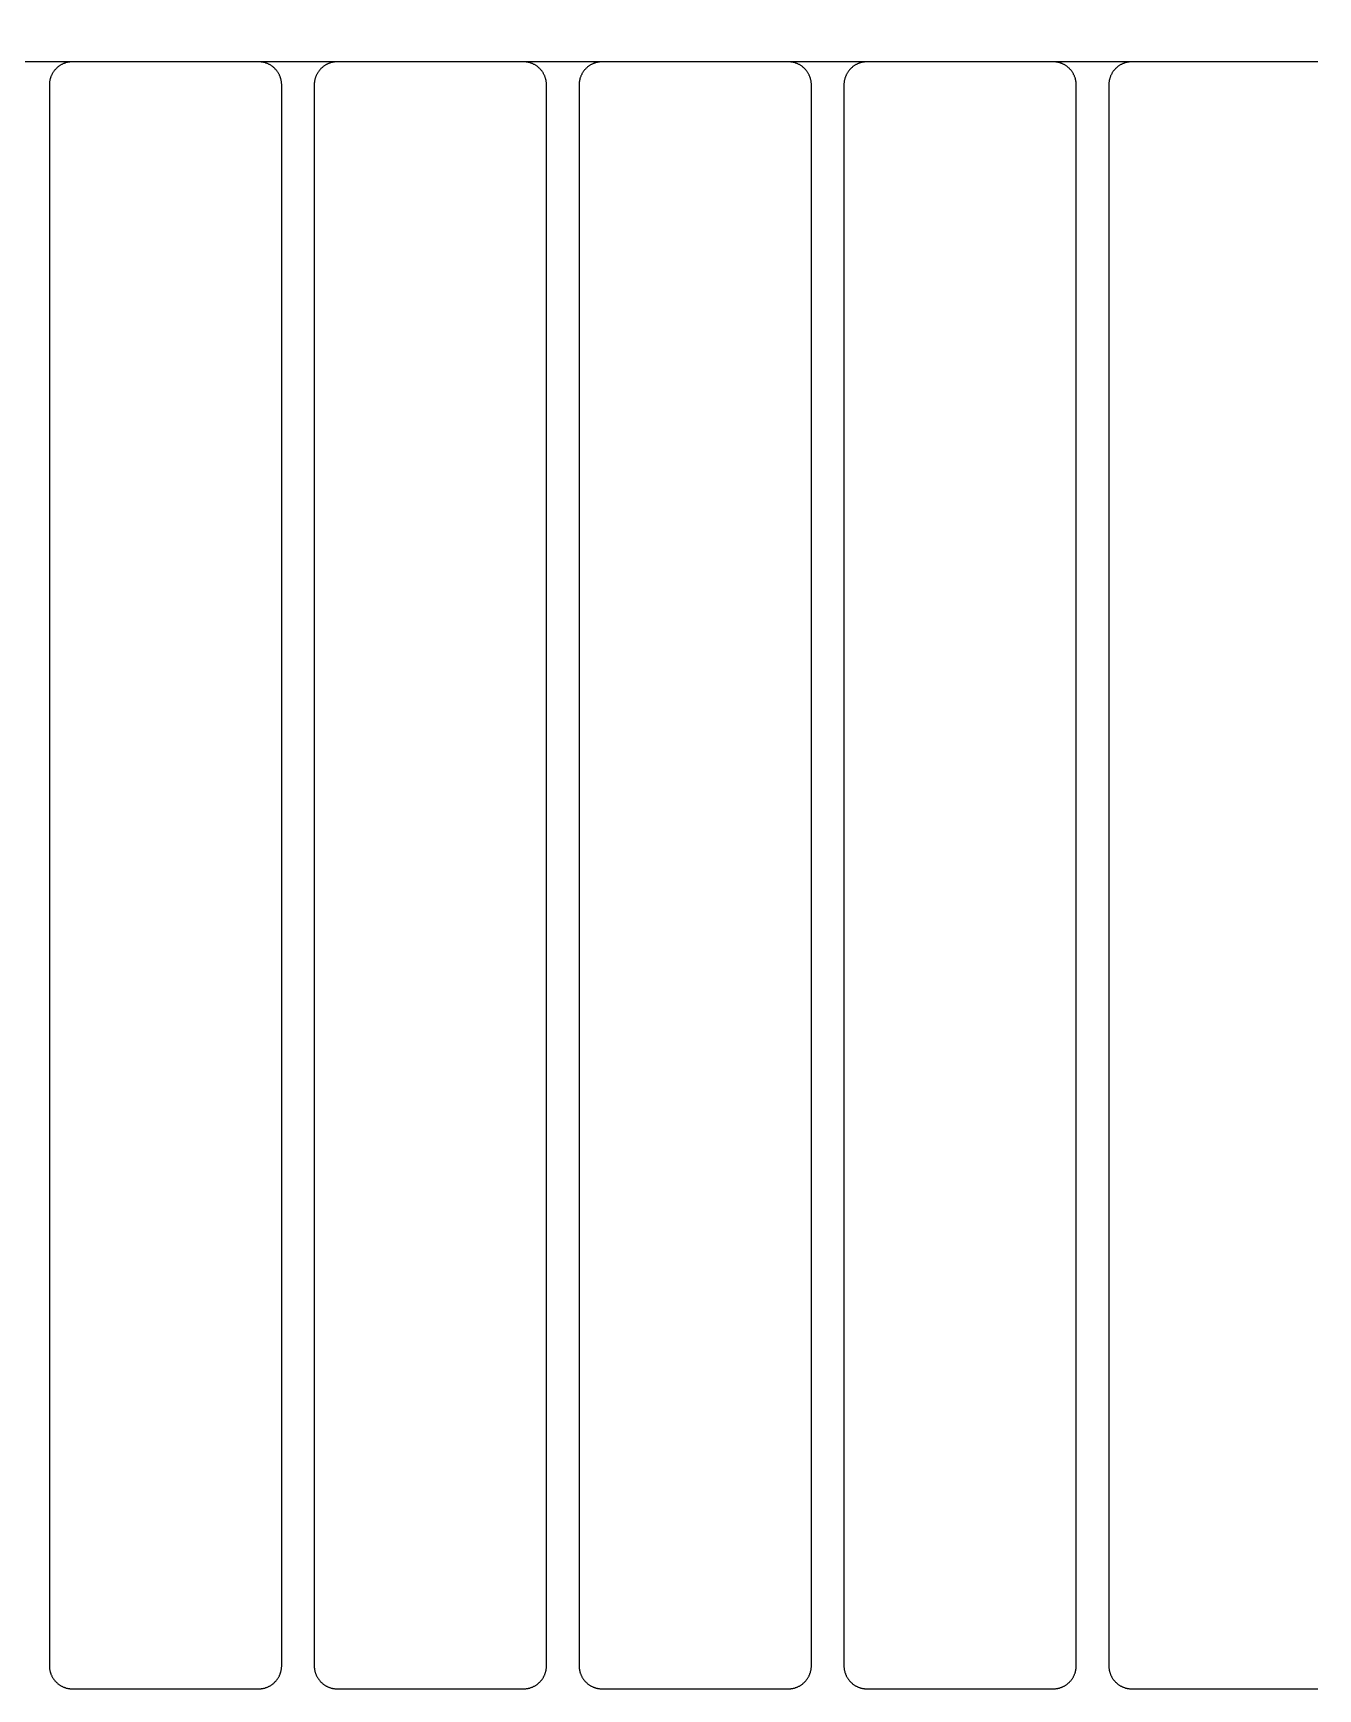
# Model space of a CAD drawing. Header units: millimetres. Extents: x -58335 to 291665, y -66693 to 213307.
# Drawn here: x 180191.9 to 180468.4, y -16251.8 to -15895.7 of the extents above; entities that cross this region are included whole.
import ezdxf

# ---------------------------------------------------------------- set-up
doc = ezdxf.new("R2010")
doc.units = ezdxf.units.MM
doc.header["$LTSCALE"] = 1000
for name, color, linetype in [('X-SITE$0$-MY-녹지', 254, 'Continuous'), ('X-SITE$0$-MY-시설선', 254, 'Continuous'), ('X-SITE$0$-MY-시설선 wood', 254, 'Continuous')]:
    doc.layers.add(name, color=color, linetype=linetype)
pattern_1 = [(0, (-29382.5, 14650.24), (317.5, 317.5), [158.75, -476.25]), (90, (-29303.13, 14570.87), (-317.5, 317.5), [158.75, -476.25])]

# ---------------------------------------------------------------- blocks, each defined once
blk = doc.blocks.new('X-SITE$0$GPSP-100')
at = {"layer": 'X-SITE$0$-MY-시설선'}
for points in [[(1926.22, -750), (1942.78, -750)], [(1983.22, -750), (1999.78, -750)], [(2040.22, -750), (2056.78, -750)], [(2097.22, -750), (2113.78, -750)], [(2154.22, -750), (2170.78, -750)]]:
    blk.add_lwpolyline(points, dxfattribs=at)
at = {"layer": 'X-SITE$0$-MY-시설선 wood'}
for points in [[(1886, -750), (1926, -750)], [(1926, -750), (1926.11, -750), (1926.22, -750), (1926.34, -750.01), (1926.45, -750.02), (1926.56, -750.03), (1926.68, -750.05), (1926.79, -750.06), (1926.91, -750.08), (1927.03, -750.11), (1927.14, -750.13), (1927.26, -750.16), (1927.38, -750.19), (1927.49, -750.23), (1927.61, -750.27), (1927.72, -750.31), (1927.84, -750.35), (1927.96, -750.4), (1928.07, -750.45), (1928.18, -750.5), (1928.3, -750.56), (1928.41, -750.62), (1928.52, -750.68), (1928.63, -750.75), (1928.74, -750.82), (1928.84, -750.89), (1928.95, -750.96), (1929.05, -751.04), (1929.15, -751.12), (1929.25, -751.2), (1929.35, -751.29), (1929.44, -751.37), (1929.54, -751.46), (1929.63, -751.56), (1929.71, -751.65), (1929.8, -751.75), (1929.88, -751.85), (1929.96, -751.95), (1930.04, -752.05), (1930.11, -752.16), (1930.18, -752.26), (1930.25, -752.37), (1930.32, -752.48), (1930.38, -752.59), (1930.44, -752.7), (1930.5, -752.82), (1930.55, -752.93), (1930.6, -753.04), (1930.65, -753.16), (1930.69, -753.28), (1930.73, -753.39), (1930.77, -753.51), (1930.81, -753.62), (1930.84, -753.74), (1930.87, -753.86), (1930.89, -753.97), (1930.92, -754.09), (1930.94, -754.21), (1930.95, -754.32), (1930.97, -754.44), (1930.98, -754.55), (1930.99, -754.66), (1931, -754.78), (1931, -754.89), (1931, -755)], [(1938, -755), (1938, -754.89), (1938, -754.78), (1938.01, -754.66), (1938.02, -754.55), (1938.03, -754.44), (1938.05, -754.32), (1938.06, -754.21), (1938.08, -754.09), (1938.11, -753.97), (1938.13, -753.86), (1938.16, -753.74), (1938.19, -753.62), (1938.23, -753.51), (1938.27, -753.39), (1938.31, -753.28), (1938.35, -753.16), (1938.4, -753.04), (1938.45, -752.93), (1938.5, -752.82), (1938.56, -752.7), (1938.62, -752.59), (1938.68, -752.48), (1938.75, -752.37), (1938.82, -752.26), (1938.89, -752.16), (1938.96, -752.05), (1939.04, -751.95), (1939.12, -751.85), (1939.2, -751.75), (1939.29, -751.65), (1939.37, -751.56), (1939.46, -751.46), (1939.56, -751.37), (1939.65, -751.29), (1939.75, -751.2), (1939.85, -751.12), (1939.95, -751.04), (1940.05, -750.96), (1940.16, -750.89), (1940.26, -750.82), (1940.37, -750.75), (1940.48, -750.68), (1940.59, -750.62), (1940.7, -750.56), (1940.82, -750.5), (1940.93, -750.45), (1941.04, -750.4), (1941.16, -750.35), (1941.28, -750.31), (1941.39, -750.27), (1941.51, -750.23), (1941.62, -750.19), (1941.74, -750.16), (1941.86, -750.13), (1941.97, -750.11), (1942.09, -750.08), (1942.21, -750.06), (1942.32, -750.05), (1942.44, -750.03), (1942.55, -750.02), (1942.66, -750.01), (1942.78, -750), (1942.89, -750), (1943, -750)], [(1943, -750), (1983, -750)], [(1983, -750), (1983.11, -750), (1983.22, -750), (1983.34, -750.01), (1983.45, -750.02), (1983.56, -750.03), (1983.68, -750.05), (1983.79, -750.06), (1983.91, -750.08), (1984.03, -750.11), (1984.14, -750.13), (1984.26, -750.16), (1984.38, -750.19), (1984.49, -750.23), (1984.61, -750.27), (1984.72, -750.31), (1984.84, -750.35), (1984.96, -750.4), (1985.07, -750.45), (1985.18, -750.5), (1985.3, -750.56), (1985.41, -750.62), (1985.52, -750.68), (1985.63, -750.75), (1985.74, -750.82), (1985.84, -750.89), (1985.95, -750.96), (1986.05, -751.04), (1986.15, -751.12), (1986.25, -751.2), (1986.35, -751.29), (1986.44, -751.37), (1986.54, -751.46), (1986.63, -751.56), (1986.71, -751.65), (1986.8, -751.75), (1986.88, -751.85), (1986.96, -751.95), (1987.04, -752.05), (1987.11, -752.16), (1987.18, -752.26), (1987.25, -752.37), (1987.32, -752.48), (1987.38, -752.59), (1987.44, -752.7), (1987.5, -752.82), (1987.55, -752.93), (1987.6, -753.04), (1987.65, -753.16), (1987.69, -753.28), (1987.73, -753.39), (1987.77, -753.51), (1987.81, -753.62), (1987.84, -753.74), (1987.87, -753.86), (1987.89, -753.97), (1987.92, -754.09), (1987.94, -754.21), (1987.95, -754.32), (1987.97, -754.44), (1987.98, -754.55), (1987.99, -754.66), (1988, -754.78), (1988, -754.89), (1988, -755)], [(1995, -755), (1995, -754.89), (1995, -754.78), (1995.01, -754.66), (1995.02, -754.55), (1995.03, -754.44), (1995.05, -754.32), (1995.06, -754.21), (1995.08, -754.09), (1995.11, -753.97), (1995.13, -753.86), (1995.16, -753.74), (1995.19, -753.62), (1995.23, -753.51), (1995.27, -753.39), (1995.31, -753.28), (1995.35, -753.16), (1995.4, -753.04), (1995.45, -752.93), (1995.5, -752.82), (1995.56, -752.7), (1995.62, -752.59), (1995.68, -752.48), (1995.75, -752.37), (1995.82, -752.26), (1995.89, -752.16), (1995.96, -752.05), (1996.04, -751.95), (1996.12, -751.85), (1996.2, -751.75), (1996.29, -751.65), (1996.37, -751.56), (1996.46, -751.46), (1996.56, -751.37), (1996.65, -751.29), (1996.75, -751.2), (1996.85, -751.12), (1996.95, -751.04), (1997.05, -750.96), (1997.16, -750.89), (1997.26, -750.82), (1997.37, -750.75), (1997.48, -750.68), (1997.59, -750.62), (1997.7, -750.56), (1997.82, -750.5), (1997.93, -750.45), (1998.04, -750.4), (1998.16, -750.35), (1998.28, -750.31), (1998.39, -750.27), (1998.51, -750.23), (1998.62, -750.19), (1998.74, -750.16), (1998.86, -750.13), (1998.97, -750.11), (1999.09, -750.08), (1999.21, -750.06), (1999.32, -750.05), (1999.44, -750.03), (1999.55, -750.02), (1999.66, -750.01), (1999.78, -750), (1999.89, -750), (2000, -750)], [(2000, -750), (2040, -750)], [(2040, -750), (2040.11, -750), (2040.22, -750), (2040.34, -750.01), (2040.45, -750.02), (2040.56, -750.03), (2040.68, -750.05), (2040.79, -750.06), (2040.91, -750.08), (2041.03, -750.11), (2041.14, -750.13), (2041.26, -750.16), (2041.38, -750.19), (2041.49, -750.23), (2041.61, -750.27), (2041.72, -750.31), (2041.84, -750.35), (2041.96, -750.4), (2042.07, -750.45), (2042.18, -750.5), (2042.3, -750.56), (2042.41, -750.62), (2042.52, -750.68), (2042.63, -750.75), (2042.74, -750.82), (2042.84, -750.89), (2042.95, -750.96), (2043.05, -751.04), (2043.15, -751.12), (2043.25, -751.2), (2043.35, -751.29), (2043.44, -751.37), (2043.54, -751.46), (2043.63, -751.56), (2043.71, -751.65), (2043.8, -751.75), (2043.88, -751.85), (2043.96, -751.95), (2044.04, -752.05), (2044.11, -752.16), (2044.18, -752.26), (2044.25, -752.37), (2044.32, -752.48), (2044.38, -752.59), (2044.44, -752.7), (2044.5, -752.82), (2044.55, -752.93), (2044.6, -753.04), (2044.65, -753.16), (2044.69, -753.28), (2044.73, -753.39), (2044.77, -753.51), (2044.81, -753.62), (2044.84, -753.74), (2044.87, -753.86), (2044.89, -753.97), (2044.92, -754.09), (2044.94, -754.21), (2044.95, -754.32), (2044.97, -754.44), (2044.98, -754.55), (2044.99, -754.66), (2045, -754.78), (2045, -754.89), (2045, -755)], [(2052, -755), (2052, -754.89), (2052, -754.78), (2052.01, -754.66), (2052.02, -754.55), (2052.03, -754.44), (2052.05, -754.32), (2052.06, -754.21), (2052.08, -754.09), (2052.11, -753.97), (2052.13, -753.86), (2052.16, -753.74), (2052.19, -753.62), (2052.23, -753.51), (2052.27, -753.39), (2052.31, -753.28), (2052.35, -753.16), (2052.4, -753.04), (2052.45, -752.93), (2052.5, -752.82), (2052.56, -752.7), (2052.62, -752.59), (2052.68, -752.48), (2052.75, -752.37), (2052.82, -752.26), (2052.89, -752.16), (2052.96, -752.05), (2053.04, -751.95), (2053.12, -751.85), (2053.2, -751.75), (2053.29, -751.65), (2053.37, -751.56), (2053.46, -751.46), (2053.56, -751.37), (2053.65, -751.29), (2053.75, -751.2), (2053.85, -751.12), (2053.95, -751.04), (2054.05, -750.96), (2054.16, -750.89), (2054.26, -750.82), (2054.37, -750.75), (2054.48, -750.68), (2054.59, -750.62), (2054.7, -750.56), (2054.82, -750.5), (2054.93, -750.45), (2055.04, -750.4), (2055.16, -750.35), (2055.28, -750.31), (2055.39, -750.27), (2055.51, -750.23), (2055.62, -750.19), (2055.74, -750.16), (2055.86, -750.13), (2055.97, -750.11), (2056.09, -750.08), (2056.21, -750.06), (2056.32, -750.05), (2056.44, -750.03), (2056.55, -750.02), (2056.66, -750.01), (2056.78, -750), (2056.89, -750), (2057, -750)], [(2057, -750), (2097, -750)], [(2097, -750), (2097.11, -750), (2097.22, -750), (2097.34, -750.01), (2097.45, -750.02), (2097.56, -750.03), (2097.68, -750.05), (2097.79, -750.06), (2097.91, -750.08), (2098.03, -750.11), (2098.14, -750.13), (2098.26, -750.16), (2098.38, -750.19), (2098.49, -750.23), (2098.61, -750.27), (2098.72, -750.31), (2098.84, -750.35), (2098.96, -750.4), (2099.07, -750.45), (2099.18, -750.5), (2099.3, -750.56), (2099.41, -750.62), (2099.52, -750.68), (2099.63, -750.75), (2099.74, -750.82), (2099.84, -750.89), (2099.95, -750.96), (2100.05, -751.04), (2100.15, -751.12), (2100.25, -751.2), (2100.35, -751.29), (2100.44, -751.37), (2100.54, -751.46), (2100.63, -751.56), (2100.71, -751.65), (2100.8, -751.75), (2100.88, -751.85), (2100.96, -751.95), (2101.04, -752.05), (2101.11, -752.16), (2101.18, -752.26), (2101.25, -752.37), (2101.32, -752.48), (2101.38, -752.59), (2101.44, -752.7), (2101.5, -752.82), (2101.55, -752.93), (2101.6, -753.04), (2101.65, -753.16), (2101.69, -753.28), (2101.73, -753.39), (2101.77, -753.51), (2101.81, -753.62), (2101.84, -753.74), (2101.87, -753.86), (2101.89, -753.97), (2101.92, -754.09), (2101.94, -754.21), (2101.95, -754.32), (2101.97, -754.44), (2101.98, -754.55), (2101.99, -754.66), (2102, -754.78), (2102, -754.89), (2102, -755)], [(2109, -755), (2109, -754.89), (2109, -754.78), (2109.01, -754.66), (2109.02, -754.55), (2109.03, -754.44), (2109.05, -754.32), (2109.06, -754.21), (2109.08, -754.09), (2109.11, -753.97), (2109.13, -753.86), (2109.16, -753.74), (2109.19, -753.62), (2109.23, -753.51), (2109.27, -753.39), (2109.31, -753.28), (2109.35, -753.16), (2109.4, -753.04), (2109.45, -752.93), (2109.5, -752.82), (2109.56, -752.7), (2109.62, -752.59), (2109.68, -752.48), (2109.75, -752.37), (2109.82, -752.26), (2109.89, -752.16), (2109.96, -752.05), (2110.04, -751.95), (2110.12, -751.85), (2110.2, -751.75), (2110.29, -751.65), (2110.37, -751.56), (2110.46, -751.46), (2110.56, -751.37), (2110.65, -751.29), (2110.75, -751.2), (2110.85, -751.12), (2110.95, -751.04), (2111.05, -750.96), (2111.16, -750.89), (2111.26, -750.82), (2111.37, -750.75), (2111.48, -750.68), (2111.59, -750.62), (2111.7, -750.56), (2111.82, -750.5), (2111.93, -750.45), (2112.04, -750.4), (2112.16, -750.35), (2112.28, -750.31), (2112.39, -750.27), (2112.51, -750.23), (2112.62, -750.19), (2112.74, -750.16), (2112.86, -750.13), (2112.97, -750.11), (2113.09, -750.08), (2113.21, -750.06), (2113.32, -750.05), (2113.44, -750.03), (2113.55, -750.02), (2113.66, -750.01), (2113.78, -750), (2113.89, -750), (2114, -750)], [(2114, -750), (2154, -750)], [(2154, -750), (2154.11, -750), (2154.22, -750), (2154.34, -750.01), (2154.45, -750.02), (2154.56, -750.03), (2154.68, -750.05), (2154.79, -750.06), (2154.91, -750.08), (2155.03, -750.11), (2155.14, -750.13), (2155.26, -750.16), (2155.38, -750.19), (2155.49, -750.23), (2155.61, -750.27), (2155.72, -750.31), (2155.84, -750.35), (2155.96, -750.4), (2156.07, -750.45), (2156.18, -750.5), (2156.3, -750.56), (2156.41, -750.62), (2156.52, -750.68), (2156.63, -750.75), (2156.74, -750.82), (2156.84, -750.89), (2156.95, -750.96), (2157.05, -751.04), (2157.15, -751.12), (2157.25, -751.2), (2157.35, -751.29), (2157.44, -751.37), (2157.54, -751.46), (2157.63, -751.56), (2157.71, -751.65), (2157.8, -751.75), (2157.88, -751.85), (2157.96, -751.95), (2158.04, -752.05), (2158.11, -752.16), (2158.18, -752.26), (2158.25, -752.37), (2158.32, -752.48), (2158.38, -752.59), (2158.44, -752.7), (2158.5, -752.82), (2158.55, -752.93), (2158.6, -753.04), (2158.65, -753.16), (2158.69, -753.28), (2158.73, -753.39), (2158.77, -753.51), (2158.81, -753.62), (2158.84, -753.74), (2158.87, -753.86), (2158.89, -753.97), (2158.92, -754.09), (2158.94, -754.21), (2158.95, -754.32), (2158.97, -754.44), (2158.98, -754.55), (2158.99, -754.66), (2159, -754.78), (2159, -754.89), (2159, -755)], [(1931, -755), (1931, -1095)], [(1938, -1095), (1938, -755)], [(1988, -755), (1988, -1095)], [(1995, -1095), (1995, -755)], [(2045, -755), (2045, -1095)], [(2052, -1095), (2052, -755)], [(2102, -755), (2102, -1095)], [(2109, -1095), (2109, -755)], [(2159, -755), (2159, -1095)], [(1931, -1095), (1931, -1095.11), (1931, -1095.22), (1930.99, -1095.34), (1930.98, -1095.45), (1930.97, -1095.56), (1930.95, -1095.68), (1930.94, -1095.79), (1930.92, -1095.91), (1930.89, -1096.03), (1930.87, -1096.14), (1930.84, -1096.26), (1930.81, -1096.38), (1930.77, -1096.49), (1930.73, -1096.61), (1930.69, -1096.72), (1930.65, -1096.84), (1930.6, -1096.96), (1930.55, -1097.07), (1930.5, -1097.18), (1930.44, -1097.3), (1930.38, -1097.41), (1930.32, -1097.52), (1930.25, -1097.63), (1930.18, -1097.74), (1930.11, -1097.84), (1930.04, -1097.95), (1929.96, -1098.05), (1929.88, -1098.15), (1929.8, -1098.25), (1929.71, -1098.35), (1929.63, -1098.44), (1929.54, -1098.54), (1929.44, -1098.63), (1929.35, -1098.71), (1929.25, -1098.8), (1929.15, -1098.88), (1929.05, -1098.96), (1928.95, -1099.04), (1928.84, -1099.11), (1928.74, -1099.18), (1928.63, -1099.25), (1928.52, -1099.32), (1928.41, -1099.38), (1928.3, -1099.44), (1928.18, -1099.5), (1928.07, -1099.55), (1927.96, -1099.6), (1927.84, -1099.65), (1927.72, -1099.69), (1927.61, -1099.73), (1927.49, -1099.77), (1927.38, -1099.81), (1927.26, -1099.84), (1927.14, -1099.87), (1927.03, -1099.89), (1926.91, -1099.92), (1926.79, -1099.94), (1926.68, -1099.95), (1926.56, -1099.97), (1926.45, -1099.98), (1926.34, -1099.99), (1926.22, -1100), (1926.11, -1100), (1926, -1100)], [(1943, -1100), (1942.89, -1100), (1942.78, -1100), (1942.66, -1099.99), (1942.55, -1099.98), (1942.44, -1099.97), (1942.32, -1099.95), (1942.21, -1099.94), (1942.09, -1099.92), (1941.97, -1099.89), (1941.86, -1099.87), (1941.74, -1099.84), (1941.62, -1099.81), (1941.51, -1099.77), (1941.39, -1099.73), (1941.28, -1099.69), (1941.16, -1099.65), (1941.04, -1099.6), (1940.93, -1099.55), (1940.82, -1099.5), (1940.7, -1099.44), (1940.59, -1099.38), (1940.48, -1099.32), (1940.37, -1099.25), (1940.26, -1099.18), (1940.16, -1099.11), (1940.05, -1099.04), (1939.95, -1098.96), (1939.85, -1098.88), (1939.75, -1098.8), (1939.65, -1098.71), (1939.56, -1098.63), (1939.46, -1098.54), (1939.37, -1098.44), (1939.29, -1098.35), (1939.2, -1098.25), (1939.12, -1098.15), (1939.04, -1098.05), (1938.96, -1097.95), (1938.89, -1097.84), (1938.82, -1097.74), (1938.75, -1097.63), (1938.68, -1097.52), (1938.62, -1097.41), (1938.56, -1097.3), (1938.5, -1097.18), (1938.45, -1097.07), (1938.4, -1096.96), (1938.35, -1096.84), (1938.31, -1096.72), (1938.27, -1096.61), (1938.23, -1096.49), (1938.19, -1096.38), (1938.16, -1096.26), (1938.13, -1096.14), (1938.11, -1096.03), (1938.08, -1095.91), (1938.06, -1095.79), (1938.05, -1095.68), (1938.03, -1095.56), (1938.02, -1095.45), (1938.01, -1095.34), (1938, -1095.22), (1938, -1095.11), (1938, -1095)], [(1988, -1095), (1988, -1095.11), (1988, -1095.22), (1987.99, -1095.34), (1987.98, -1095.45), (1987.97, -1095.56), (1987.95, -1095.68), (1987.94, -1095.79), (1987.92, -1095.91), (1987.89, -1096.03), (1987.87, -1096.14), (1987.84, -1096.26), (1987.81, -1096.38), (1987.77, -1096.49), (1987.73, -1096.61), (1987.69, -1096.72), (1987.65, -1096.84), (1987.6, -1096.96), (1987.55, -1097.07), (1987.5, -1097.18), (1987.44, -1097.3), (1987.38, -1097.41), (1987.32, -1097.52), (1987.25, -1097.63), (1987.18, -1097.74), (1987.11, -1097.84), (1987.04, -1097.95), (1986.96, -1098.05), (1986.88, -1098.15), (1986.8, -1098.25), (1986.71, -1098.35), (1986.63, -1098.44), (1986.54, -1098.54), (1986.44, -1098.63), (1986.35, -1098.71), (1986.25, -1098.8), (1986.15, -1098.88), (1986.05, -1098.96), (1985.95, -1099.04), (1985.84, -1099.11), (1985.74, -1099.18), (1985.63, -1099.25), (1985.52, -1099.32), (1985.41, -1099.38), (1985.3, -1099.44), (1985.18, -1099.5), (1985.07, -1099.55), (1984.96, -1099.6), (1984.84, -1099.65), (1984.72, -1099.69), (1984.61, -1099.73), (1984.49, -1099.77), (1984.38, -1099.81), (1984.26, -1099.84), (1984.14, -1099.87), (1984.03, -1099.89), (1983.91, -1099.92), (1983.79, -1099.94), (1983.68, -1099.95), (1983.56, -1099.97), (1983.45, -1099.98), (1983.34, -1099.99), (1983.22, -1100), (1983.11, -1100), (1983, -1100)], [(2000, -1100), (1999.89, -1100), (1999.78, -1100), (1999.66, -1099.99), (1999.55, -1099.98), (1999.44, -1099.97), (1999.32, -1099.95), (1999.21, -1099.94), (1999.09, -1099.92), (1998.97, -1099.89), (1998.86, -1099.87), (1998.74, -1099.84), (1998.62, -1099.81), (1998.51, -1099.77), (1998.39, -1099.73), (1998.28, -1099.69), (1998.16, -1099.65), (1998.04, -1099.6), (1997.93, -1099.55), (1997.82, -1099.5), (1997.7, -1099.44), (1997.59, -1099.38), (1997.48, -1099.32), (1997.37, -1099.25), (1997.26, -1099.18), (1997.16, -1099.11), (1997.05, -1099.04), (1996.95, -1098.96), (1996.85, -1098.88), (1996.75, -1098.8), (1996.65, -1098.71), (1996.56, -1098.63), (1996.46, -1098.54), (1996.37, -1098.44), (1996.29, -1098.35), (1996.2, -1098.25), (1996.12, -1098.15), (1996.04, -1098.05), (1995.96, -1097.95), (1995.89, -1097.84), (1995.82, -1097.74), (1995.75, -1097.63), (1995.68, -1097.52), (1995.62, -1097.41), (1995.56, -1097.3), (1995.5, -1097.18), (1995.45, -1097.07), (1995.4, -1096.96), (1995.35, -1096.84), (1995.31, -1096.72), (1995.27, -1096.61), (1995.23, -1096.49), (1995.19, -1096.38), (1995.16, -1096.26), (1995.13, -1096.14), (1995.11, -1096.03), (1995.08, -1095.91), (1995.06, -1095.79), (1995.05, -1095.68), (1995.03, -1095.56), (1995.02, -1095.45), (1995.01, -1095.34), (1995, -1095.22), (1995, -1095.11), (1995, -1095)], [(2045, -1095), (2045, -1095.11), (2045, -1095.22), (2044.99, -1095.34), (2044.98, -1095.45), (2044.97, -1095.56), (2044.95, -1095.68), (2044.94, -1095.79), (2044.92, -1095.91), (2044.89, -1096.03), (2044.87, -1096.14), (2044.84, -1096.26), (2044.81, -1096.38), (2044.77, -1096.49), (2044.73, -1096.61), (2044.69, -1096.72), (2044.65, -1096.84), (2044.6, -1096.96), (2044.55, -1097.07), (2044.5, -1097.18), (2044.44, -1097.3), (2044.38, -1097.41), (2044.32, -1097.52), (2044.25, -1097.63), (2044.18, -1097.74), (2044.11, -1097.84), (2044.04, -1097.95), (2043.96, -1098.05), (2043.88, -1098.15), (2043.8, -1098.25), (2043.71, -1098.35), (2043.63, -1098.44), (2043.54, -1098.54), (2043.44, -1098.63), (2043.35, -1098.71), (2043.25, -1098.8), (2043.15, -1098.88), (2043.05, -1098.96), (2042.95, -1099.04), (2042.84, -1099.11), (2042.74, -1099.18), (2042.63, -1099.25), (2042.52, -1099.32), (2042.41, -1099.38), (2042.3, -1099.44), (2042.18, -1099.5), (2042.07, -1099.55), (2041.96, -1099.6), (2041.84, -1099.65), (2041.72, -1099.69), (2041.61, -1099.73), (2041.49, -1099.77), (2041.38, -1099.81), (2041.26, -1099.84), (2041.14, -1099.87), (2041.03, -1099.89), (2040.91, -1099.92), (2040.79, -1099.94), (2040.68, -1099.95), (2040.56, -1099.97), (2040.45, -1099.98), (2040.34, -1099.99), (2040.22, -1100), (2040.11, -1100), (2040, -1100)], [(2057, -1100), (2056.89, -1100), (2056.78, -1100), (2056.66, -1099.99), (2056.55, -1099.98), (2056.44, -1099.97), (2056.32, -1099.95), (2056.21, -1099.94), (2056.09, -1099.92), (2055.97, -1099.89), (2055.86, -1099.87), (2055.74, -1099.84), (2055.62, -1099.81), (2055.51, -1099.77), (2055.39, -1099.73), (2055.28, -1099.69), (2055.16, -1099.65), (2055.04, -1099.6), (2054.93, -1099.55), (2054.82, -1099.5), (2054.7, -1099.44), (2054.59, -1099.38), (2054.48, -1099.32), (2054.37, -1099.25), (2054.26, -1099.18), (2054.16, -1099.11), (2054.05, -1099.04), (2053.95, -1098.96), (2053.85, -1098.88), (2053.75, -1098.8), (2053.65, -1098.71), (2053.56, -1098.63), (2053.46, -1098.54), (2053.37, -1098.44), (2053.29, -1098.35), (2053.2, -1098.25), (2053.12, -1098.15), (2053.04, -1098.05), (2052.96, -1097.95), (2052.89, -1097.84), (2052.82, -1097.74), (2052.75, -1097.63), (2052.68, -1097.52), (2052.62, -1097.41), (2052.56, -1097.3), (2052.5, -1097.18), (2052.45, -1097.07), (2052.4, -1096.96), (2052.35, -1096.84), (2052.31, -1096.72), (2052.27, -1096.61), (2052.23, -1096.49), (2052.19, -1096.38), (2052.16, -1096.26), (2052.13, -1096.14), (2052.11, -1096.03), (2052.08, -1095.91), (2052.06, -1095.79), (2052.05, -1095.68), (2052.03, -1095.56), (2052.02, -1095.45), (2052.01, -1095.34), (2052, -1095.22), (2052, -1095.11), (2052, -1095)], [(2102, -1095), (2102, -1095.11), (2102, -1095.22), (2101.99, -1095.34), (2101.98, -1095.45), (2101.97, -1095.56), (2101.95, -1095.68), (2101.94, -1095.79), (2101.92, -1095.91), (2101.89, -1096.03), (2101.87, -1096.14), (2101.84, -1096.26), (2101.81, -1096.38), (2101.77, -1096.49), (2101.73, -1096.61), (2101.69, -1096.72), (2101.65, -1096.84), (2101.6, -1096.96), (2101.55, -1097.07), (2101.5, -1097.18), (2101.44, -1097.3), (2101.38, -1097.41), (2101.32, -1097.52), (2101.25, -1097.63), (2101.18, -1097.74), (2101.11, -1097.84), (2101.04, -1097.95), (2100.96, -1098.05), (2100.88, -1098.15), (2100.8, -1098.25), (2100.71, -1098.35), (2100.63, -1098.44), (2100.54, -1098.54), (2100.44, -1098.63), (2100.35, -1098.71), (2100.25, -1098.8), (2100.15, -1098.88), (2100.05, -1098.96), (2099.95, -1099.04), (2099.84, -1099.11), (2099.74, -1099.18), (2099.63, -1099.25), (2099.52, -1099.32), (2099.41, -1099.38), (2099.3, -1099.44), (2099.18, -1099.5), (2099.07, -1099.55), (2098.96, -1099.6), (2098.84, -1099.65), (2098.72, -1099.69), (2098.61, -1099.73), (2098.49, -1099.77), (2098.38, -1099.81), (2098.26, -1099.84), (2098.14, -1099.87), (2098.03, -1099.89), (2097.91, -1099.92), (2097.79, -1099.94), (2097.68, -1099.95), (2097.56, -1099.97), (2097.45, -1099.98), (2097.34, -1099.99), (2097.22, -1100), (2097.11, -1100), (2097, -1100)], [(2114, -1100), (2113.89, -1100), (2113.78, -1100), (2113.66, -1099.99), (2113.55, -1099.98), (2113.44, -1099.97), (2113.32, -1099.95), (2113.21, -1099.94), (2113.09, -1099.92), (2112.97, -1099.89), (2112.86, -1099.87), (2112.74, -1099.84), (2112.62, -1099.81), (2112.51, -1099.77), (2112.39, -1099.73), (2112.28, -1099.69), (2112.16, -1099.65), (2112.04, -1099.6), (2111.93, -1099.55), (2111.82, -1099.5), (2111.7, -1099.44), (2111.59, -1099.38), (2111.48, -1099.32), (2111.37, -1099.25), (2111.26, -1099.18), (2111.16, -1099.11), (2111.05, -1099.04), (2110.95, -1098.96), (2110.85, -1098.88), (2110.75, -1098.8), (2110.65, -1098.71), (2110.56, -1098.63), (2110.46, -1098.54), (2110.37, -1098.44), (2110.29, -1098.35), (2110.2, -1098.25), (2110.12, -1098.15), (2110.04, -1098.05), (2109.96, -1097.95), (2109.89, -1097.84), (2109.82, -1097.74), (2109.75, -1097.63), (2109.68, -1097.52), (2109.62, -1097.41), (2109.56, -1097.3), (2109.5, -1097.18), (2109.45, -1097.07), (2109.4, -1096.96), (2109.35, -1096.84), (2109.31, -1096.72), (2109.27, -1096.61), (2109.23, -1096.49), (2109.19, -1096.38), (2109.16, -1096.26), (2109.13, -1096.14), (2109.11, -1096.03), (2109.08, -1095.91), (2109.06, -1095.79), (2109.05, -1095.68), (2109.03, -1095.56), (2109.02, -1095.45), (2109.01, -1095.34), (2109, -1095.22), (2109, -1095.11), (2109, -1095)], [(2159, -1095), (2159, -1095.11), (2159, -1095.22), (2158.99, -1095.34), (2158.98, -1095.45), (2158.97, -1095.56), (2158.95, -1095.68), (2158.94, -1095.79), (2158.92, -1095.91), (2158.89, -1096.03), (2158.87, -1096.14), (2158.84, -1096.26), (2158.81, -1096.38), (2158.77, -1096.49), (2158.73, -1096.61), (2158.69, -1096.72), (2158.65, -1096.84), (2158.6, -1096.96), (2158.55, -1097.07), (2158.5, -1097.18), (2158.44, -1097.3), (2158.38, -1097.41), (2158.32, -1097.52), (2158.25, -1097.63), (2158.18, -1097.74), (2158.11, -1097.84), (2158.04, -1097.95), (2157.96, -1098.05), (2157.88, -1098.15), (2157.8, -1098.25), (2157.71, -1098.35), (2157.63, -1098.44), (2157.54, -1098.54), (2157.44, -1098.63), (2157.35, -1098.71), (2157.25, -1098.8), (2157.15, -1098.88), (2157.05, -1098.96), (2156.95, -1099.04), (2156.84, -1099.11), (2156.74, -1099.18), (2156.63, -1099.25), (2156.52, -1099.32), (2156.41, -1099.38), (2156.3, -1099.44), (2156.18, -1099.5), (2156.07, -1099.55), (2155.96, -1099.6), (2155.84, -1099.65), (2155.72, -1099.69), (2155.61, -1099.73), (2155.49, -1099.77), (2155.38, -1099.81), (2155.26, -1099.84), (2155.14, -1099.87), (2155.03, -1099.89), (2154.91, -1099.92), (2154.79, -1099.94), (2154.68, -1099.95), (2154.56, -1099.97), (2154.45, -1099.98), (2154.34, -1099.99), (2154.22, -1100), (2154.11, -1100), (2154, -1100)], [(1926, -1100), (1886, -1100)], [(1983, -1100), (1943, -1100)], [(2040, -1100), (2000, -1100)], [(2097, -1100), (2057, -1100)], [(2154, -1100), (2114, -1100)]]:
    blk.add_lwpolyline(points, dxfattribs=at)
blk = doc.blocks.new('X-SITE$0$240910_L-1F')
at = {"layer": 'X-SITE$0$-MY-녹지'}
h = blk.add_hatch(dxfattribs=at)
h.set_pattern_fill('CROSS', color=256, scale=50, style=2)
h.set_pattern_definition(pattern_1)
edge = h.paths.add_edge_path()
edge.add_line((167850, -2045.25), (167850, 3516.56))
edge.add_arc((169000, 3516.56), 1150, 135, 180, ccw=False)
edge.add_line((168186.83, 4329.73), (170751.04, 6893.95))
edge.add_arc((170150, 7494.99), 850, 315, 360)
edge.add_line((171000, 7494.99), (171000, 10430.77))
edge.add_arc((170650, 10430.77), 350, 0, 90)
edge.add_line((170650, 10780.77), (169000, 10780.77))
edge.add_line((169000, 10780.77), (169000, 15580.77))
edge.add_line((169000, 15580.77), (171150, 15580.77))
edge.add_arc((171150, 15930.77), 350, 270, 360)
edge.add_line((171500, 15930.77), (171500, 18665.51))
edge.add_line((171500, 18665.51), (172500, 19665.51))
edge.add_line((172500, 19665.51), (172500, 33574.84))
edge.add_arc((171500, 32018.4), 1850, 57.27956, 90)
edge.add_line((171500, 33868.4), (163650, 33868.4))
edge.add_line((163650, 33868.4), (163650, -2251.6))
edge.add_line((163650, -2251.6), (118350, -2251.6))
edge.add_line((118350, -2251.6), (118350, 24610.81))
edge.add_arc((118000, 24610.81), 350, 0, 134.5656)
edge.add_line((117754.4, 24860.17), (112674.6, 19856.82))
edge.add_arc((113271.07, 19251.24), 850, 134.56562, 180)
edge.add_line((112421.07, 19251.24), (112421.07, -3601.59))
edge.add_arc((113271.07, -3601.59), 850, 180, 270)
edge.add_line((113271.07, -4451.59), (115271.08, -4451.59))
edge.add_line((115271.08, -4451.59), (117627.53, -6101.59))
edge.add_line((117627.53, -6101.59), (164145.73, -6101.6))
edge.add_line((164145.73, -6101.6), (167601.04, -2646.29))
edge.add_arc((167000, -2045.25), 850, 314.99999, 360)
h = blk.add_hatch(dxfattribs=at)
h.set_pattern_fill('CROSS', color=256, scale=50, style=2)
h.set_pattern_definition(pattern_1)
edge = h.paths.add_edge_path()
edge.add_line((167850, -2045.25), (167850, 3516.56))
edge.add_arc((169000, 3516.56), 1150, 135, 180, ccw=False)
edge.add_line((168186.83, 4329.73), (170751.04, 6893.95))
edge.add_arc((170150, 7494.99), 850, 315, 360)
edge.add_line((171000, 7494.99), (171000, 10430.77))
edge.add_arc((170650, 10430.77), 350, 0, 90)
edge.add_line((170650, 10780.77), (169000, 10780.77))
edge.add_line((169000, 10780.77), (169000, 15580.77))
edge.add_line((169000, 15580.77), (171150, 15580.77))
edge.add_arc((171150, 15930.77), 350, 270, 360)
edge.add_line((171500, 15930.77), (171500, 18665.51))
edge.add_line((171500, 18665.51), (172500, 19665.51))
edge.add_line((172500, 19665.51), (172500, 33574.84))
edge.add_arc((171500, 32018.4), 1850, 57.27956, 90)
edge.add_line((171500, 33868.4), (163650, 33868.4))
edge.add_line((163650, 33868.4), (163650, -2251.6))
edge.add_line((163650, -2251.6), (118350, -2251.6))
edge.add_line((118350, -2251.6), (118350, 24610.81))
edge.add_arc((118000, 24610.81), 350, 0, 134.5656)
edge.add_line((117754.4, 24860.17), (112674.6, 19856.82))
edge.add_arc((113271.07, 19251.24), 850, 134.56562, 180)
edge.add_line((112421.07, 19251.24), (112421.07, -3601.59))
edge.add_arc((113271.07, -3601.59), 850, 180, 270)
edge.add_line((113271.07, -4451.59), (115271.08, -4451.59))
edge.add_line((115271.08, -4451.59), (117627.53, -6101.59))
edge.add_line((117627.53, -6101.59), (164145.73, -6101.6))
edge.add_line((164145.73, -6101.6), (167601.04, -2646.29))
edge.add_arc((167000, -2045.25), 850, 314.99999, 360)
at = {"layer": 'X-SITE$0$-MY-시설선', "xscale": -1}
blk.add_blockref('X-SITE$0$GPSP-100', (152971.9, -501.6), dxfattribs=at)
blk.add_blockref('X-SITE$0$GPSP-100', (152971.9, -501.6), dxfattribs=at)

msp = doc.modelspace()

# ---------------------------------------------------------------- block references
msp.add_blockref('X-SITE$0$240910_L-1F', (29382.5, -14650.24))

doc.saveas('drawing.dxf')
